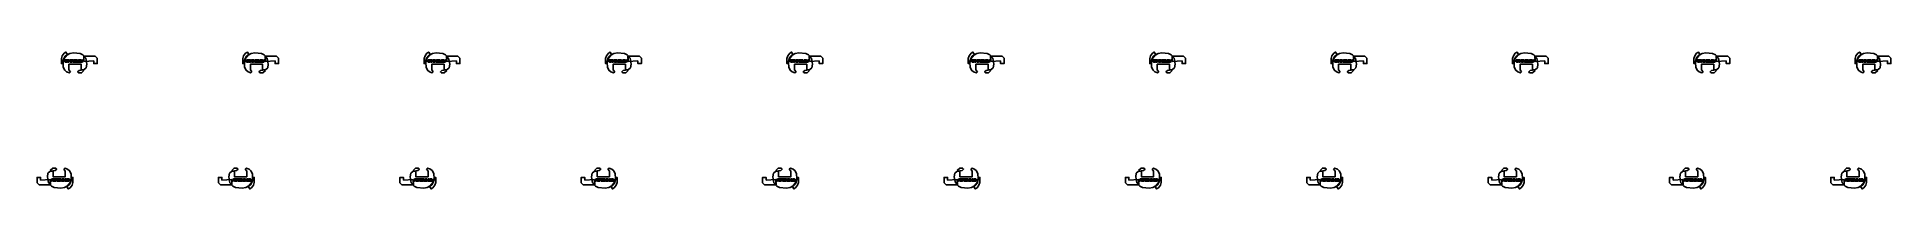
# Model space of a CAD drawing. Extents: x 0.02 to 9.22, y -0.36 to 0.32.
import ezdxf

# ---------------------------------------------------------------- set-up
doc = ezdxf.new("R2010")
doc.units = 0
doc.layers.add('ATK_Panel', color=7, linetype='Continuous')

# ---------------------------------------------------------------- blocks, each defined once
blk = doc.blocks.new('ATK_Union10004220')
for points, elevation in [([(-0.0169, 0.0378), (-0.0113, 0.044), (0.0025, 0.0388), (0.012, 0.0304), (0.0194, 0.0152), (0.0204, -0.007), (0.0163, -0.0264), (0.0019, -0.0449), (-0.0129, -0.0527), (-0.031, -0.055), (-0.0647, -0.0527), (-0.0781, -0.0459), (-0.0929, -0.0286), (-0.098, -0.0001), (-0.095, 0.0186), (-0.0853, 0.0266), (-0.07, 0.028), (-0.07, 0.001), (-0.009, 0.001), (-0.009, 0.0292)], 0.12), ([(-0.0834, 0.0319), (-0.0715, 0.0438), (-0.0567, 0.0438), (-0.0518, 0.0389), (-0.0595, 0.0312), (-0.0818, 0.0285)], 0.12), ([(-0.1318, -0.0161), (-0.1318, -0.0028), (-0.1492, -0.0028), (-0.1492, -0.0288), (-0.1392, -0.0388), (-0.0822, -0.0388), (-0.0835, -0.013), (-0.1318, -0.0161)], 0.1261), ([(-0.0772, -0.0213), (-0.0813, -0.0214), (-0.0753, -0.0096), (-0.0524, -0.0096), (-0.0524, -0.0123), (-0.0575, -0.0123), (-0.0575, -0.0216), (-0.0616, -0.0216), (-0.0616, -0.0125), (-0.0689, -0.0125), (-0.0642, -0.0217), (-0.0681, -0.0217), (-0.0691, -0.0194), (-0.0766, -0.0194)], 0.15), ([(-0.0753, -0.0168), (-0.0726, -0.0119), (-0.0704, -0.0168)], 0.15), ([(-0.0509, -0.0216), (-0.0509, -0.0097), (-0.0384, -0.0097), (-0.0384, -0.0123), (-0.0474, -0.0123), (-0.0474, -0.0143), (-0.0393, -0.0143), (-0.0393, -0.0165), (-0.0475, -0.0165), (-0.0475, -0.019), (-0.0385, -0.019), (-0.0385, -0.0216)], 0.15), ([(-0.0367, -0.0216), (-0.037, -0.0096), (-0.0307, -0.0096), (-0.0251, -0.0185), (-0.0251, -0.0096), (-0.0212, -0.0096), (-0.0212, -0.0217), (-0.0273, -0.0217), (-0.0332, -0.0126), (-0.0332, -0.0216)], 0.15), ([(-0.0194, -0.0215), (-0.0194, -0.0097), (-0.0155, -0.0097), (-0.0155, -0.0141), (-0.0174, -0.017), (-0.0088, -0.0096), (-0.0039, -0.0096), (-0.0111, -0.0153), (-0.0034, -0.0212), (-0.0083, -0.0212), (-0.014, -0.0169), (-0.0157, -0.0169), (-0.0157, -0.0216)], 0.15), ([(0.0221, -0.0028), (0.0287, -0.0028), (0.0287, -0.0275), (0.0242, -0.0413), (0.0147, -0.0535), (0.0059, -0.0596), (-0.0013, -0.0475), (0.0094, -0.0388), (0.0169, -0.0275), (0.0211, -0.0151)], 0.12)]:
    blk.add_lwpolyline(points, close=True, dxfattribs=dict(elevation=elevation))
at = {"elevation": 0.15}
for points in [[(-0.0027, -0.0192), (-0.0027, -0.0126), (0.0003, -0.0097), (0.0093, -0.0097), (0.0124, -0.0126), (0.0124, -0.0184), (0.01, -0.0215), (0.0004, -0.0215), (-0.0027, -0.0192)], [(0.0011, -0.0182), (0.0011, -0.0135), (0.0021, -0.0123), (0.0077, -0.0123), (0.0091, -0.0134), (0.0091, -0.0179), (0.0081, -0.0192), (0.0025, -0.0192), (0.0011, -0.0182)]]:
    blk.add_lwpolyline(points, dxfattribs=at)
for points, invisible_edges in [([(-0.098, -0.0001, 0.15), (-0.07, 0.001, 0.15), (-0.07, 0.028, 0.15), (-0.0853, 0.0266, 0.15)], 9), ([(-0.098, -0.0001, 0.12), (-0.07, 0.001, 0.12), (-0.07, 0.028, 0.12), (-0.0853, 0.0266, 0.12)], 9), ([(-0.0853, 0.0266, 0.15), (-0.095, 0.0186, 0.15), (-0.098, -0.0001, 0.15), (-0.0853, 0.0266, 0.15)], 4), ([(-0.0853, 0.0266, 0.12), (-0.095, 0.0186, 0.12), (-0.098, -0.0001, 0.12), (-0.0853, 0.0266, 0.12)], 4), ([(-0.07, 0.001, 0.15), (-0.0781, -0.0459, 0.15), (-0.0929, -0.0286, 0.15), (-0.098, -0.0001, 0.15)], 9), ([(-0.07, 0.001, 0.12), (-0.0781, -0.0459, 0.12), (-0.0929, -0.0286, 0.12), (-0.098, -0.0001, 0.12)], 9), ([(-0.0834, 0.0319, 0.15), (-0.0715, 0.0438, 0.15), (-0.0567, 0.0438, 0.15), (-0.0518, 0.0389, 0.15)], 8), ([(-0.0834, 0.0319, 0.12), (-0.0715, 0.0438, 0.12), (-0.0567, 0.0438, 0.12), (-0.0518, 0.0389, 0.12)], 8), ([(-0.0518, 0.0389, 0.15), (-0.0595, 0.0312, 0.15), (-0.0818, 0.0285, 0.15), (-0.0834, 0.0319, 0.15)], 8), ([(-0.0518, 0.0389, 0.12), (-0.0595, 0.0312, 0.12), (-0.0818, 0.0285, 0.12), (-0.0834, 0.0319, 0.12)], 8), ([(-0.07, 0.001, 0.15), (-0.0647, -0.0527, 0.15), (-0.0781, -0.0459, 0.15), (-0.07, 0.001, 0.15)], 5), ([(-0.07, 0.001, 0.12), (-0.0647, -0.0527, 0.12), (-0.0781, -0.0459, 0.12), (-0.07, 0.001, 0.12)], 5), ([(-0.009, 0.001, 0.15), (0.0019, -0.0449, 0.15), (-0.0129, -0.0527, 0.15), (-0.07, 0.001, 0.15)], 5), ([(-0.07, 0.001, 0.15), (-0.0129, -0.0527, 0.15), (-0.031, -0.055, 0.15), (-0.07, 0.001, 0.15)], 5), ([(-0.07, 0.001, 0.15), (-0.031, -0.055, 0.15), (-0.0647, -0.0527, 0.15), (-0.07, 0.001, 0.15)], 5), ([(-0.009, 0.001, 0.12), (0.0019, -0.0449, 0.12), (-0.0129, -0.0527, 0.12), (-0.07, 0.001, 0.12)], 5), ([(-0.07, 0.001, 0.12), (-0.0129, -0.0527, 0.12), (-0.031, -0.055, 0.12), (-0.07, 0.001, 0.12)], 5), ([(-0.07, 0.001, 0.12), (-0.031, -0.055, 0.12), (-0.0647, -0.0527, 0.12), (-0.07, 0.001, 0.12)], 5), ([(-0.0169, 0.0378, 0.15), (-0.0113, 0.044, 0.15), (0.0025, 0.0388, 0.15), (-0.009, 0.0292, 0.15)], 4), ([(-0.0169, 0.0378, 0.12), (-0.0113, 0.044, 0.12), (0.0025, 0.0388, 0.12), (-0.009, 0.0292, 0.12)], 4), ([(-0.009, 0.0292, 0.15), (0.0025, 0.0388, 0.15), (0.012, 0.0304, 0.15), (-0.009, 0.0292, 0.15)], 5), ([(-0.009, 0.0292, 0.12), (0.0025, 0.0388, 0.12), (0.012, 0.0304, 0.12), (-0.009, 0.0292, 0.12)], 5), ([(-0.009, 0.0292, 0.15), (0.012, 0.0304, 0.15), (0.0194, 0.0152, 0.15), (-0.009, 0.0292, 0.15)], 5), ([(-0.009, 0.0292, 0.12), (0.012, 0.0304, 0.12), (0.0194, 0.0152, 0.12), (-0.009, 0.0292, 0.12)], 5), ([(-0.009, 0.0292, 0.15), (-0.009, 0.001, 0.15), (0.0204, -0.007, 0.15), (0.0194, 0.0152, 0.15)], 10), ([(-0.009, 0.0292, 0.12), (-0.009, 0.001, 0.12), (0.0204, -0.007, 0.12), (0.0194, 0.0152, 0.12)], 10), ([(-0.009, 0.001, 0.15), (0.0204, -0.007, 0.15), (0.0163, -0.0264, 0.15), (-0.009, 0.001, 0.15)], 5), ([(-0.009, 0.001, 0.15), (0.0163, -0.0264, 0.15), (0.0019, -0.0449, 0.15), (-0.009, 0.001, 0.15)], 5), ([(-0.009, 0.001, 0.12), (0.0204, -0.007, 0.12), (0.0163, -0.0264, 0.12), (-0.009, 0.001, 0.12)], 5), ([(-0.009, 0.001, 0.12), (0.0163, -0.0264, 0.12), (0.0019, -0.0449, 0.12), (-0.009, 0.001, 0.12)], 5), ([(-0.1318, -0.0161, 0.1411), (-0.1318, -0.0028, 0.1411), (-0.1492, -0.0028, 0.1411), (-0.1492, -0.0288, 0.1411)], 8), ([(-0.1318, -0.0161, 0.1261), (-0.1318, -0.0028, 0.1261), (-0.1492, -0.0028, 0.1261), (-0.1492, -0.0288, 0.1261)], 8), ([(-0.1492, -0.0288, 0.1411), (-0.1392, -0.0388, 0.1411), (-0.1318, -0.0161, 0.1411)], 10), ([(-0.1492, -0.0288, 0.1261), (-0.1392, -0.0388, 0.1261), (-0.1318, -0.0161, 0.1261)], 10), ([(-0.0835, -0.013, 0.1411), (-0.0835, -0.0388, 0.1411), (-0.1392, -0.0388, 0.1411), (-0.1318, -0.0161, 0.1411)], 4), ([(-0.0835, -0.013, 0.1261), (-0.0835, -0.0388, 0.1261), (-0.1392, -0.0388, 0.1261), (-0.1318, -0.0161, 0.1261)], 4), ([(-0.0013, -0.0475, 0.15), (0.0059, -0.0596, 0.15), (0.0147, -0.0535, 0.15), (0.0094, -0.0388, 0.15)], 4), ([(-0.0013, -0.0475, 0.12), (0.0059, -0.0596, 0.12), (0.0147, -0.0535, 0.12), (0.0094, -0.0388, 0.12)], 4), ([(0.0094, -0.0388, 0.15), (0.0147, -0.0535, 0.15), (0.0242, -0.0413, 0.15), (0.0169, -0.0275, 0.15)], 5), ([(0.0094, -0.0388, 0.12), (0.0147, -0.0535, 0.12), (0.0242, -0.0413, 0.12), (0.0169, -0.0275, 0.12)], 5), ([(0.0169, -0.0275, 0.15), (0.0242, -0.0413, 0.15), (0.0287, -0.0275, 0.15), (0.0211, -0.0151, 0.15)], 5), ([(0.0169, -0.0275, 0.12), (0.0242, -0.0413, 0.12), (0.0287, -0.0275, 0.12), (0.0211, -0.0151, 0.12)], 5), ([(0.0211, -0.0151, 0.15), (0.0287, -0.0275, 0.15), (0.0287, -0.0028, 0.15), (0.0221, -0.0028, 0.15)], 1), ([(0.0211, -0.0151, 0.12), (0.0287, -0.0275, 0.12), (0.0287, -0.0028, 0.12), (0.0221, -0.0028, 0.12)], 1)]:
    blk.add_3dface(points, dxfattribs=dict(invisible_edges=invisible_edges))

msp = doc.modelspace()

# ---------------------------------------------------------------- block references
at = {"layer": 'ATK_Panel', "rotation": 180}
for p in [(0.17, 0.26, 2.15), (0.17, 0.26, 0.55), (1.07, 0.26, 2.15), (1.07, 0.26, 0.55), (1.97, 0.26, 2.15), (1.97, 0.26, 0.55), (2.87, 0.26, 2.15), (2.87, 0.26, 0.55), (3.77, 0.26, 2.15), (3.77, 0.26, 0.55), (4.67, 0.26, 2.15), (4.67, 0.26, 0.55), (5.57, 0.26, 2.15), (5.57, 0.26, 0.55), (6.47, 0.26, 2.15), (6.47, 0.26, 0.55), (7.37, 0.26, 2.15), (7.37, 0.26, 0.55), (8.27, 0.26, 2.15), (8.27, 0.26, 0.55), (9.07, 0.26, 2.15), (9.07, 0.26, 0.55)]:
    msp.add_blockref('ATK_Union10004220', p, dxfattribs=at)
at = {"layer": 'ATK_Panel'}
for p in [(0.17, -0.3, 2.15), (0.17, -0.3, 0.55), (1.07, -0.3, 2.15), (1.07, -0.3, 0.55), (1.97, -0.3, 2.15), (1.97, -0.3, 0.55), (2.87, -0.3, 2.15), (2.87, -0.3, 0.55), (3.77, -0.3, 2.15), (3.77, -0.3, 0.55), (4.67, -0.3, 2.15), (4.67, -0.3, 0.55), (5.57, -0.3, 2.15), (5.57, -0.3, 0.55), (6.47, -0.3, 2.15), (6.47, -0.3, 0.55), (7.37, -0.3, 2.15), (7.37, -0.3, 0.55), (8.27, -0.3, 2.15), (8.27, -0.3, 0.55), (9.07, -0.3, 2.15), (9.07, -0.3, 0.55)]:
    msp.add_blockref('ATK_Union10004220', p, dxfattribs=at)

doc.saveas('drawing.dxf')
